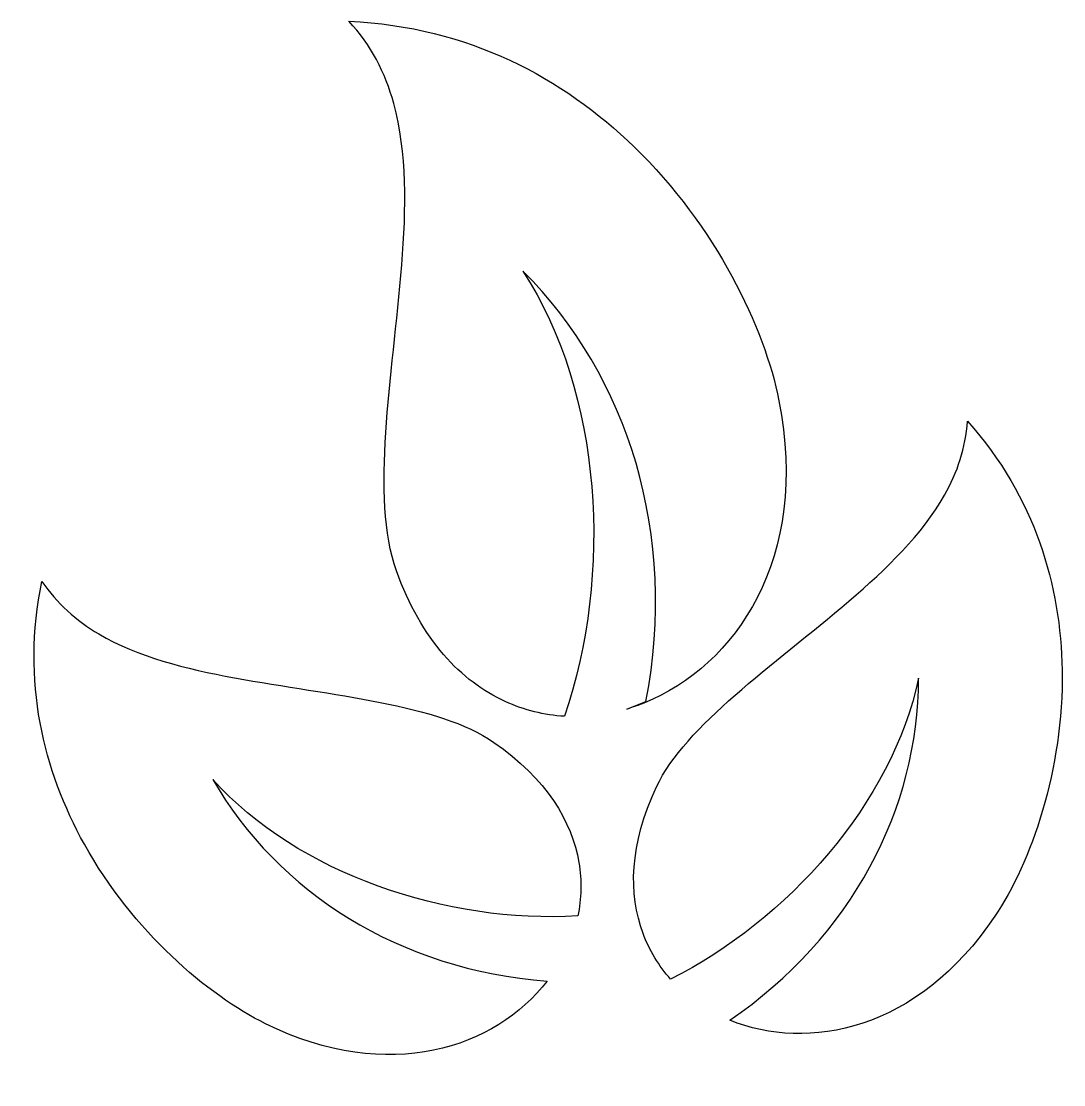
# Model space of a CAD drawing. Header units: centimetres. Extents: x -10.3 to 9.9, y -10.6 to 10.
import ezdxf

# ---------------------------------------------------------------- set-up
doc = ezdxf.new("R2010")
doc.units = ezdxf.units.CM
doc.header["$MEASUREMENT"] = 0
doc.layers.add('Layer 1', color=7, linetype='Continuous')

msp = doc.modelspace()

# ---------------------------------------------------------------- linework, layer by layer
at = {"layer": 'Layer 1'}
for points, knots in [([(-3.98222, 9.982), (-3.55662, 9.52937), (-3.2762, 8.98355), (-3.11516, 8.39408), (-3.11516, 8.39408), (-2.85363, 7.43657), (-2.87033, 6.36378), (-2.9583, 5.26969), (-2.9583, 5.26969), (-3.13439, 3.08143), (-3.57311, 0.7783), (-3.06119, -0.65099), (-3.06119, -0.65099), (-2.58064, -1.99252), (-1.81015, -2.78933), (-0.95532, -3.18107), (-0.95532, -3.18107), (-0.58762, -3.34966), (-0.20051, -3.44293), (0.19106, -3.46705), (0.19106, -3.46705), (1.12698, -0.72259), (0.92731, 2.77988), (-0.61266, 5.14715), (-0.61266, 5.14715), (1.42625, 3.11322), (2.38928, 0.04196), (1.76713, -3.1771), (1.76713, -3.1771), (1.76713, -3.1771), (1.3969, -3.32595), (1.3969, -3.32595), (1.3969, -3.32595), (1.51172, -3.29188), (1.62545, -3.25161), (1.73817, -3.20607), (1.73817, -3.20607), (3.50007, -2.4947), (4.94188, -0.41232), (4.34204, 2.64073), (4.34204, 2.64073), (4.06643, 4.04345), (3.1206, 6.02113), (1.53787, 7.5533), (1.53787, 7.5533), (0.16859, 8.87872), (-1.6596, 9.88148), (-3.98225, 9.98192), (-3.98225, 9.98192), (-3.98225, 9.98192), (-3.98222, 9.982), (-3.98222, 9.982)], [0, 0, 0, 0, 0.07142857, 0.07142857, 0.07142857, 0.07142857, 0.14285714, 0.14285714, 0.14285714, 0.14285714, 0.21428571, 0.21428571, 0.21428571, 0.21428571, 0.28571429, 0.28571429, 0.28571429, 0.28571429, 0.35714286, 0.35714286, 0.35714286, 0.35714286, 0.42857143, 0.42857143, 0.42857143, 0.42857143, 0.5, 0.5, 0.5, 0.5, 0.57142857, 0.57142857, 0.57142857, 0.57142857, 0.64285714, 0.64285714, 0.64285714, 0.64285714, 0.71428571, 0.71428571, 0.71428571, 0.71428571, 0.78571429, 0.78571429, 0.78571429, 0.78571429, 0.85714286, 0.85714286, 0.85714286, 0.85714286, 1, 1, 1, 1]), ([(7.9921, 2.24279), (7.95668, 1.73256), (7.79652, 1.25066), (7.54681, 0.813), (7.54681, 0.813), (7.11025, 0.04807), (6.43155, -0.61046), (5.69665, -1.23607), (5.69665, -1.23607), (4.22684, -2.48719), (2.53165, -3.64622), (1.97267, -4.82954), (1.97267, -4.82954), (1.44325, -5.95049), (1.42938, -6.9064), (1.71182, -7.66673), (1.71182, -7.66673), (1.83495, -7.99817), (2.01585, -8.29478), (2.24419, -8.55091), (2.24419, -8.55091), (4.50895, -7.42136), (6.53394, -5.1391), (7.04333, -2.73047), (7.04333, -2.73047), (7.04653, -5.24562), (5.75173, -7.73526), (3.39057, -9.34688), (3.39057, -9.34688), (4.90027, -9.96021), (7.02891, -9.55915), (8.52326, -7.33336), (8.52326, -7.33336), (9.21557, -6.3021), (9.854, -4.49546), (9.82254, -2.57365), (9.82254, -2.57365), (9.79581, -0.94226), (9.30539, 0.76732), (7.99215, 2.24265), (7.99215, 2.24265), (7.99215, 2.24265), (7.9921, 2.24279), (7.9921, 2.24279)], [0, 0, 0, 0, 0.08333333, 0.08333333, 0.08333333, 0.08333333, 0.16666667, 0.16666667, 0.16666667, 0.16666667, 0.25, 0.25, 0.25, 0.25, 0.33333333, 0.33333333, 0.33333333, 0.33333333, 0.41666667, 0.41666667, 0.41666667, 0.41666667, 0.5, 0.5, 0.5, 0.5, 0.58333333, 0.58333333, 0.58333333, 0.58333333, 0.66666667, 0.66666667, 0.66666667, 0.66666667, 0.75, 0.75, 0.75, 0.75, 0.83333333, 0.83333333, 0.83333333, 0.83333333, 1, 1, 1, 1]), ([(-9.92398, -0.85529), (-10.32386, -2.78987), (-9.89413, -4.51682), (-9.1017, -5.94311), (-9.1017, -5.94311), (-8.16827, -7.62308), (-6.71154, -8.86856), (-5.59649, -9.41535), (-5.59649, -9.41535), (-3.18996, -10.59555), (-1.14718, -9.87785), (-0.14628, -8.59181), (-0.14628, -8.59181), (-2.99641, -8.37675), (-5.36212, -6.86828), (-6.61636, -4.68862), (-6.61636, -4.68862), (-4.97097, -6.51989), (-2.07664, -7.48393), (0.44939, -7.32939), (0.44939, -7.32939), (0.51914, -6.99361), (0.52824, -6.6461), (0.46921, -6.29762), (0.46921, -6.29762), (0.33368, -5.4979), (-0.15783, -4.67639), (-1.17669, -3.97045), (-1.17669, -3.97045), (-2.25218, -3.22534), (-4.29902, -3.06974), (-6.19733, -2.72122), (-6.19733, -2.72122), (-7.14645, -2.54707), (-8.06314, -2.31683), (-8.82355, -1.87263), (-8.82355, -1.87263), (-9.25885, -1.61836), (-9.63798, -1.27975), (-9.92388, -0.85533), (-9.92388, -0.85533), (-9.92388, -0.85533), (-9.92398, -0.85529), (-9.92398, -0.85529)], [0, 0, 0, 0, 0.08333333, 0.08333333, 0.08333333, 0.08333333, 0.16666667, 0.16666667, 0.16666667, 0.16666667, 0.25, 0.25, 0.25, 0.25, 0.33333333, 0.33333333, 0.33333333, 0.33333333, 0.41666667, 0.41666667, 0.41666667, 0.41666667, 0.5, 0.5, 0.5, 0.5, 0.58333333, 0.58333333, 0.58333333, 0.58333333, 0.66666667, 0.66666667, 0.66666667, 0.66666667, 0.75, 0.75, 0.75, 0.75, 0.83333333, 0.83333333, 0.83333333, 0.83333333, 1, 1, 1, 1])]:
    msp.add_open_spline(points, degree=3, knots=knots, dxfattribs=at)

doc.saveas('drawing.dxf')
